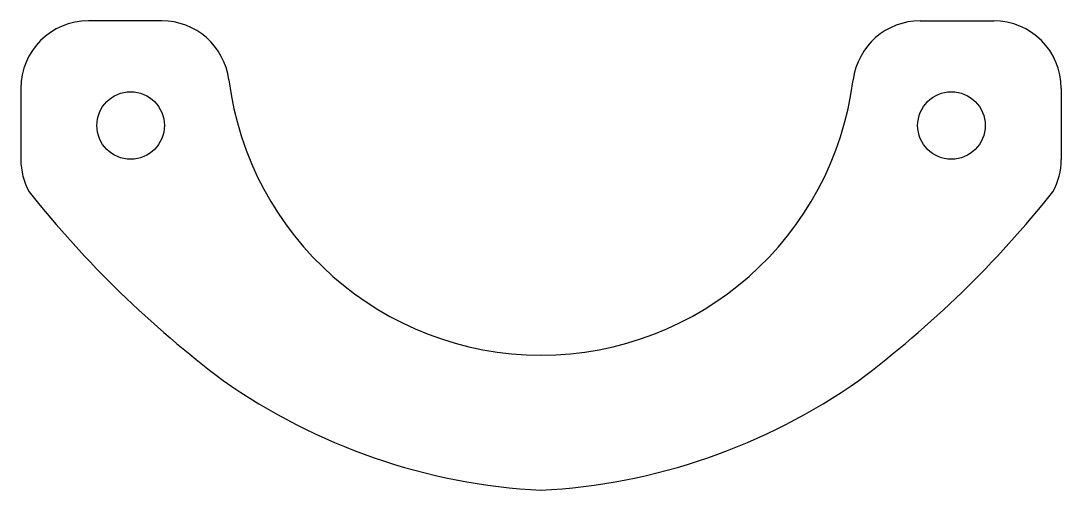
# Model space of a CAD drawing. Extents: x 1 to 155, y 3 to 72.
import ezdxf

# ---------------------------------------------------------------- set-up
doc = ezdxf.new("R2010")
doc.units = 0
doc.layers.get('0').update_dxf_attribs({"linetype": 'CONTINUOUS'})

msp = doc.modelspace()

# ---------------------------------------------------------------- linework, layer by layer
for p, q in [((21.92, 72.12), (11.06, 72.12)), ((134.19, 72.12), (145.06, 72.12)), ((1.06, 62.12), (1.06, 51.59)), ((155.06, 62.12), (155.06, 51.59))]:
    msp.add_line(p, q)
for centre in [(17.31, 56.62), (138.81, 56.62)]:
    msp.add_circle(centre, 5)
for centre, radius, start, end in [((11.06, 62.12), 10, 90, 180), ((21.92, 62.12), 10, 7.2498, 90), ((134.19, 62.12), 10, 90, 172.7502), ((145.06, 62.12), 10, 0, 90), ((78.12, 69.27), 46.65, 187.2498, 269.9243), ((77.99, 69.27), 46.65, 270.0757, 352.7502), ((11.06, 51.59), 10, 180, 208.7118), ((145.06, 51.59), 10, 331.2882, 0), ((125.86, 145.19), 157.97, 218.5331, 233.0933), ((30.25, 145.19), 157.97, 306.9067, 321.4669), ((82.64, 92.12), 89.62, 234.8132, 267.0704), ((73.47, 92.12), 89.62, 272.9296, 305.1868)]:
    msp.add_arc(centre, radius, start, end)

doc.saveas('drawing.dxf')
